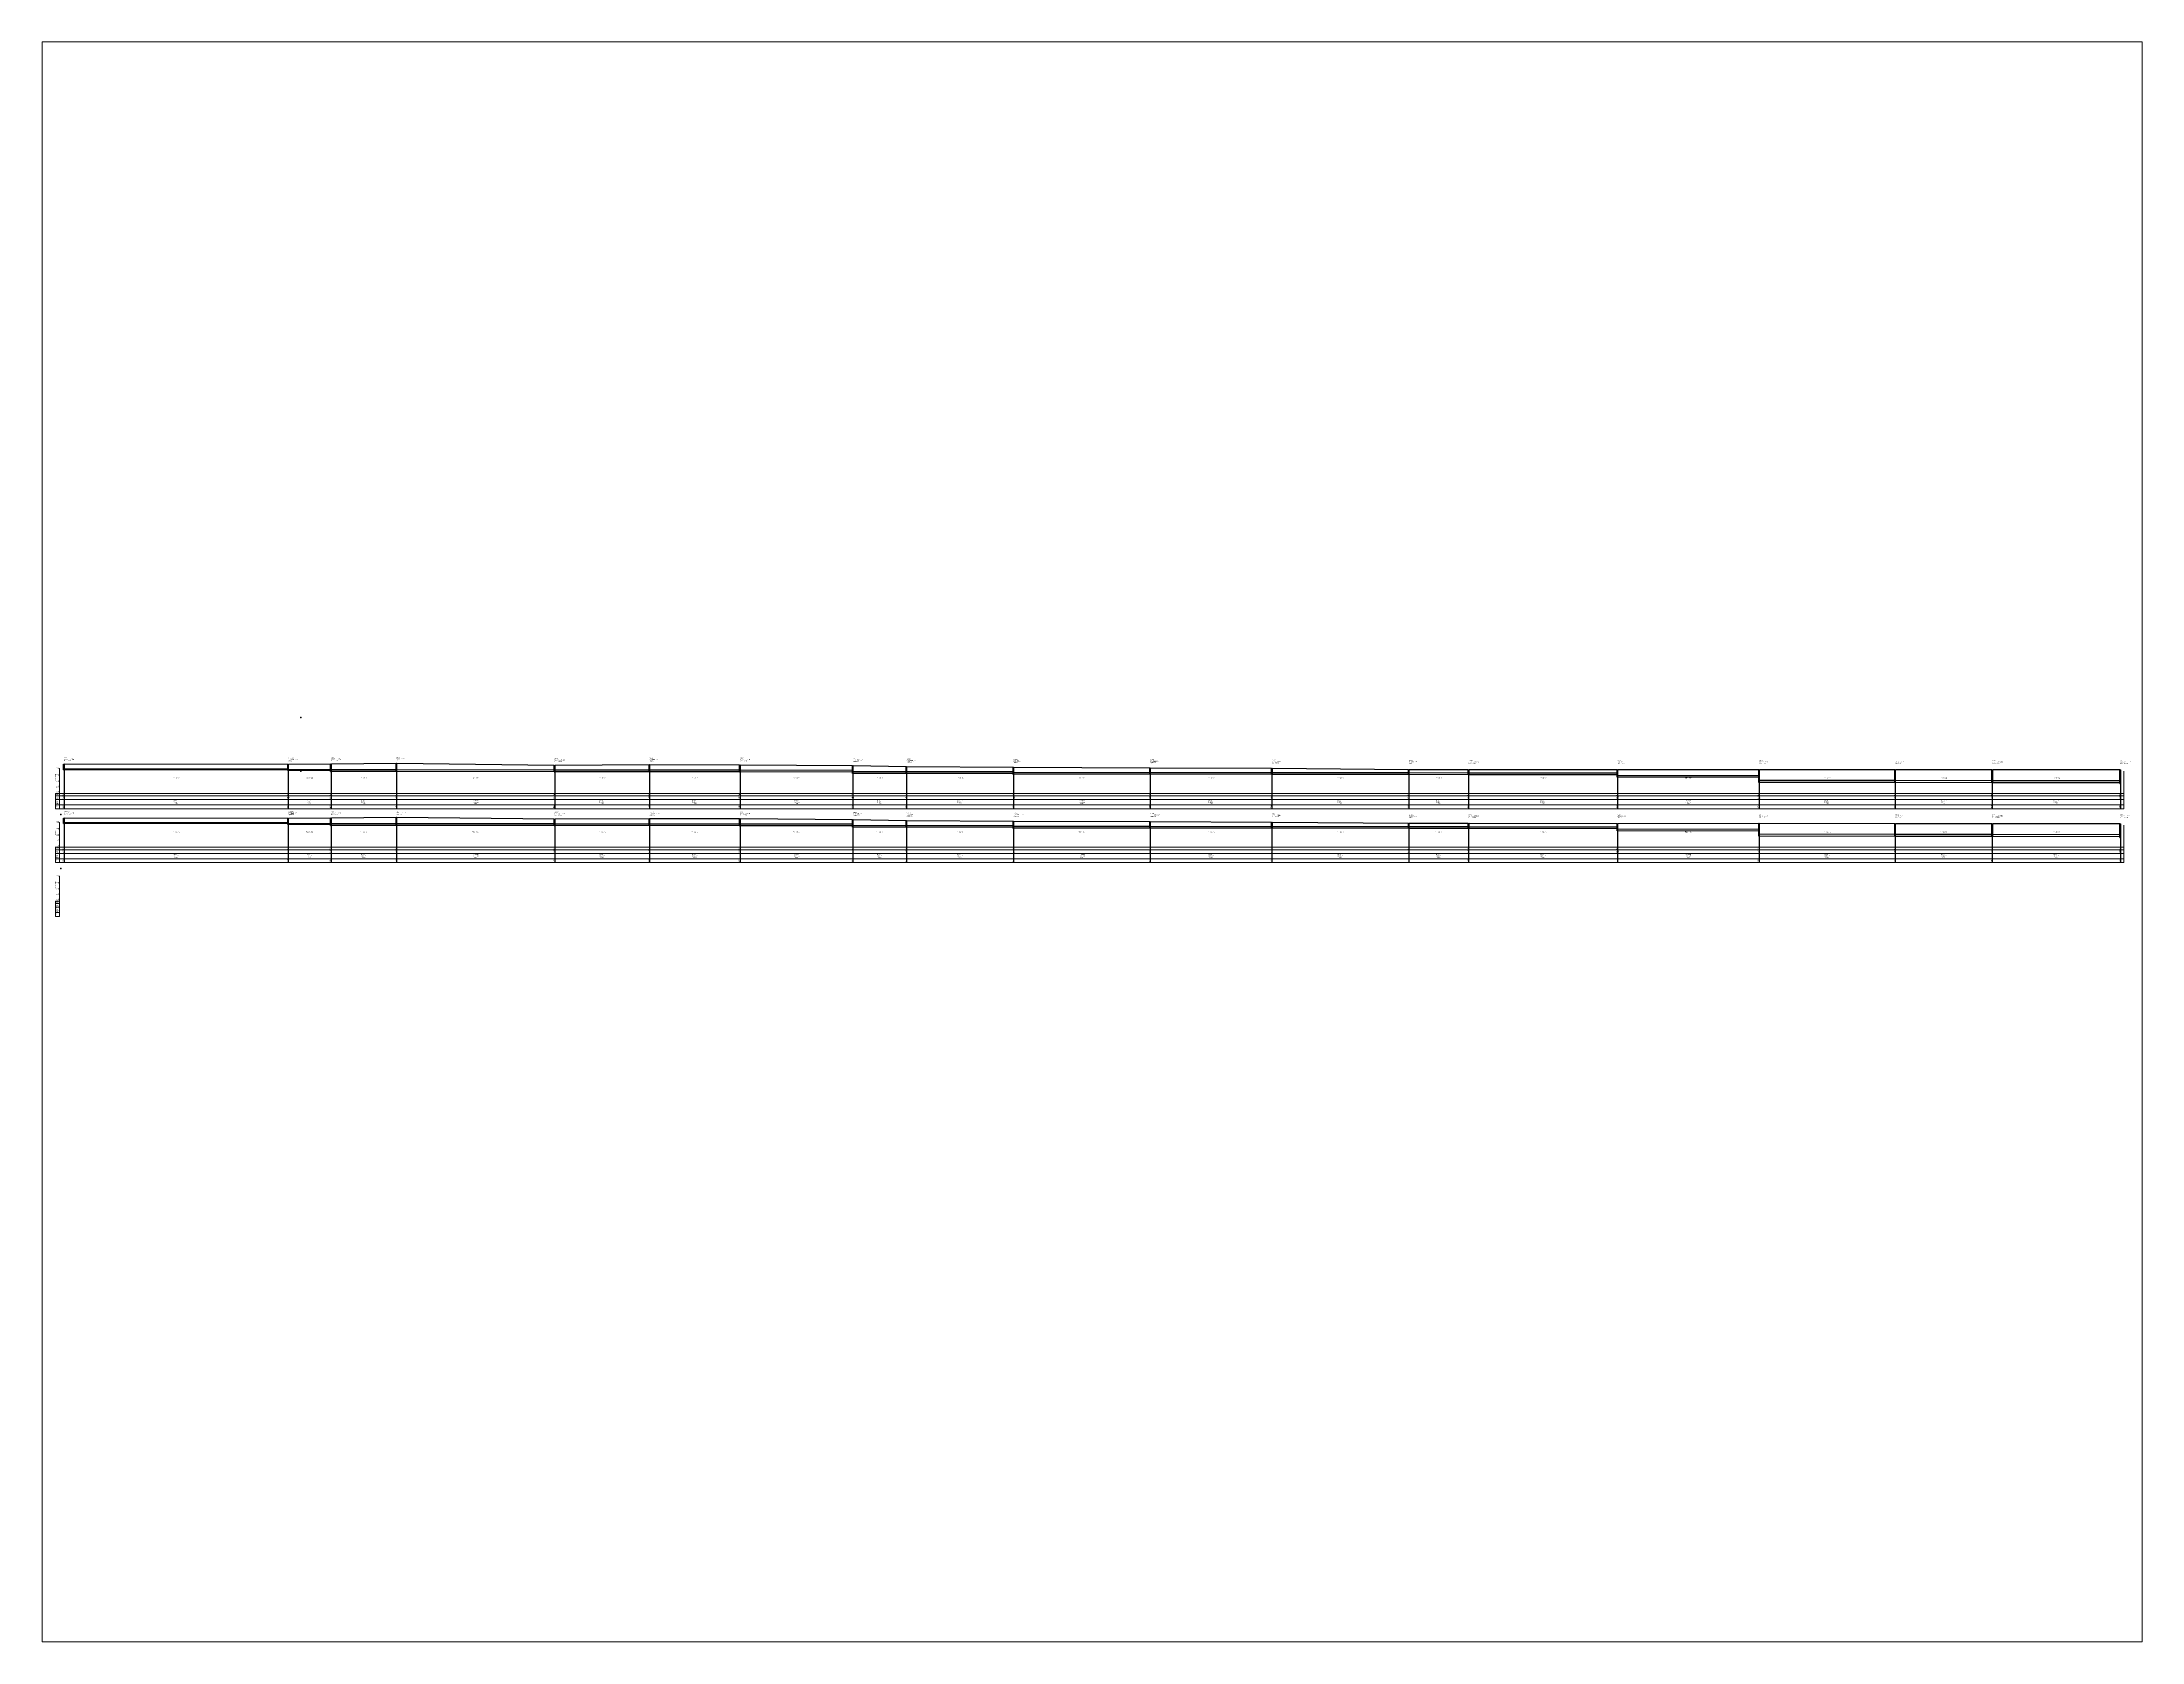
# Paper-space layout 'Layout1' of a CAD drawing. Header units: inches. Extents: x 1.05 to 9.45, y 0.8 to 7.2.
# The model-space entities are those that its viewports show. They can reach past a viewport. Long polylines and large blocks are cut down to what shows.
import ezdxf

# ---------------------------------------------------------------- set-up
doc = ezdxf.new("R2010")
doc.units = ezdxf.units.IN
doc.header["$MEASUREMENT"] = 0
doc.linetypes.add('CENTER', pattern=[2, 1.25, -0.25, 0.25, -0.25])
for name, color, linetype in [('ANNOTATION', 7, 'Continuous'), ('GROUND_ELEVATION', 7, 'Continuous'), ('lines', 7, 'Continuous'), ('PDF_Text', 7, 'Continuous'), ('Profile Manhole', 7, 'Continuous')]:
    doc.layers.add(name, color=color, linetype=linetype)
doc.layers.add('PDF_PDF2_Geometry', color=253, linetype='Continuous', lineweight=9, true_color=0xababab)
doc.layers.add('SM_PP_GRIDTEXT', color=7, linetype='Continuous', lineweight=5)
doc.styles.add('ALL', font='swissc.ttf')

# ---------------------------------------------------------------- blocks, each defined once
blk = doc.blocks.new('Selection')
for p, q in [((332.4, 9.3), (0.6, 9.6)), ((332.4, 8.1), (0.6, 8.4)), ((396.1, 8), (333.6, 8.2)), ((396.1, 6.8), (333.6, 7)), ((493.2, 8), (397.3, 8.1)), ((493.2, 5.6), (397.3, 5.7)), ((728.3, 7.8), (494.4, 8)), ((728.3, 5.4), (494.4, 5.6)), ((869.2, 7.7), (729.5, 7.8)), ((869.2, 5.3), (729.5, 5.4)), ((1003.7, 7.5), (870.4, 7.7)), ((1003.7, 5.1), (870.4, 5.3)), ((1171.4, 7.3), (1004.9, 7.5)), ((1171.4, 4.9), (1004.9, 5.1)), ((1251.1, 5.2), (1172.6, 5.3)), ((1251.1, 2.8), (1172.6, 2.9)), ((1410, 5), (1252.3, 5.2)), ((1410, 2.6), (1252.3, 2.8)), ((1613.1, 3.9), (1411.2, 4.1)), ((1613.1, 1.5), (1411.2, 1.7)), ((1794, 3.7), (1614.3, 3.9)), ((1794, 1.3), (1614.3, 1.5)), ((1997.3, 3.5), (1795.2, 3.7)), ((1997.3, 1.1), (1795.2, 1.3)), ((2086.2, 3.4), (1998.5, 3.5)), ((2086.2, 1), (1998.5, 1.1)), ((2307.3, 3.2), (2087.4, 3.4)), ((2307.3, 0.8), (2087.4, 1)), ((2517.7, -0.5), (2308.5, -0.2)), ((2517.7, -2.9), (2308.5, -2.6)), ((2719.8, -7.8), (2518.9, -7.6)), ((2719.8, -10.8), (2518.9, -10.6)), ((2864.2, -8), (2721, -7.8)), ((2864.2, -11), (2721, -10.8)), ((3054.5, -8.2), (2865.4, -8)), ((3054.5, -11.2), (2865.4, -11))]:
    blk.add_line(p, q)
for p in [(351.6, 86.1), (-4.8, -58.2)]:
    blk.add_point(p)
at = {"layer": 'GROUND_ELEVATION', "color": 3}
for p, q in [((332.4, 15.9), (0.6, 16.6)), ((396.1, 16.5), (333.6, 15.9)), ((493.2, 17.4), (397.3, 16.5)), ((728.3, 14.7), (494.4, 17.4)), ((869.2, 15.4), (729.5, 14.7)), ((1003.7, 15.2), (870.4, 15.4)), ((1171.4, 14), (1004.9, 15.2)), ((1251.1, 12.5), (1172.6, 14)), ((1410, 11.6), (1252.3, 12.5)), ((1613.1, 10.7), (1411.2, 11.6)), ((1794, 10), (1614.3, 10.7)), ((1997.3, 8.4), (1795.2, 10)), ((2086.2, 8.3), (1998.5, 8.4)), ((2307.3, 8.2), (2087.4, 8.3)), ((2517.7, 8.4), (2308.5, 8.2)), ((2719.8, 8), (2518.9, 8.4)), ((2864.2, 8.1), (2721, 8)), ((3054.5, 8), (2865.4, 8.1))]:
    blk.add_line(p, q, dxfattribs=at)
at = {"layer": 'lines', "color": 8, "linetype": 'CENTER'}
for p, q in [((0, 16.6), (0, -49.6)), ((333, 15.9), (333, -49.6)), ((396.7, 16.5), (396.7, -49.6)), ((493.8, 17.4), (493.8, -49.6)), ((728.9, 14.7), (728.9, -49.6)), ((869.8, 15.4), (869.8, -49.6)), ((1004.3, 15.2), (1004.3, -49.6)), ((1172, 14), (1172, -49.6)), ((1251.7, 12.5), (1251.7, -49.6)), ((1410.6, 11.6), (1410.6, -49.6)), ((1613.7, 10.7), (1613.7, -49.6)), ((1794.6, 10), (1794.6, -49.6)), ((1997.9, 8.4), (1997.9, -49.6)), ((2086.8, 8.3), (2086.8, -49.6)), ((2307.9, 8.2), (2307.9, -49.6)), ((2518.3, 8.4), (2518.3, -49.6)), ((2720.4, 8), (2720.4, -49.6)), ((2864.8, 8.1), (2864.8, -49.6)), ((3055.1, 8), (3055.1, -49.6))]:
    blk.add_line(p, q, dxfattribs=at)
at = {"layer": 'PDF_PDF2_Geometry'}
for p, q in [((-6.6, -9), (-6.6, 10)), ((-6.6, -89), (-6.6, -70))]:
    blk.add_line(p, q, dxfattribs=at)
at = {"layer": 'Profile Manhole'}
for p, q in [((-0.6, 8.4), (-0.6, 16.6)), ((-0.6, 16.6), (0.6, 16.6)), ((-0.6, 8.4), (0.6, 8.4)), ((0.6, 8.4), (0.6, 16.6)), ((332.4, 7), (332.4, 15.9)), ((332.4, 15.9), (333.6, 15.9)), ((332.4, 7), (333.6, 7)), ((333.6, 7), (333.6, 15.9)), ((396.1, 5.7), (396.1, 16.5)), ((396.1, 16.5), (397.3, 16.5)), ((396.1, 5.7), (397.3, 5.7)), ((397.3, 5.7), (397.3, 16.5)), ((493.2, 5.6), (493.2, 17.4)), ((493.2, 17.4), (494.4, 17.4)), ((493.2, 5.6), (494.4, 5.6)), ((494.4, 5.6), (494.4, 17.4)), ((728.3, 5.4), (728.3, 14.7)), ((728.3, 14.7), (729.5, 14.7)), ((728.3, 5.4), (729.5, 5.4)), ((729.5, 5.4), (729.5, 14.7)), ((869.2, 5.3), (869.2, 15.4)), ((869.2, 15.4), (870.4, 15.4)), ((869.2, 5.3), (870.4, 5.3)), ((870.4, 5.3), (870.4, 15.4)), ((1003.7, 5.1), (1003.7, 15.2)), ((1003.7, 15.2), (1004.9, 15.2)), ((1003.7, 5.1), (1004.9, 5.1)), ((1004.9, 5.1), (1004.9, 15.2)), ((1171.4, 2.9), (1171.4, 14)), ((1171.4, 14), (1172.6, 14)), ((1171.4, 2.9), (1172.6, 2.9)), ((1172.6, 2.9), (1172.6, 14)), ((1251.1, 2.8), (1251.1, 12.5)), ((1251.1, 12.5), (1252.3, 12.5)), ((1251.1, 2.8), (1252.3, 2.8)), ((1252.3, 2.8), (1252.3, 12.5)), ((1410, 1.2), (1410, 11.6)), ((1410, 11.6), (1411.2, 11.6)), ((1410, 1.2), (1411.2, 1.2)), ((1411.2, 1.2), (1411.2, 11.6)), ((1613.1, 1.5), (1613.1, 10.7)), ((1613.1, 10.7), (1614.3, 10.7)), ((1613.1, 1.5), (1614.3, 1.5)), ((1614.3, 1.5), (1614.3, 10.7)), ((1794, 1.3), (1794, 10)), ((1794, 10), (1795.2, 10)), ((1794, 1.3), (1795.2, 1.3)), ((1795.2, 1.3), (1795.2, 10)), ((1997.3, 1.1), (1997.3, 8.4)), ((1997.3, 8.4), (1998.5, 8.4)), ((1997.3, 1.1), (1998.5, 1.1)), ((1998.5, 1.1), (1998.5, 8.4)), ((2086.2, 1), (2086.2, 8.3)), ((2086.2, 8.3), (2087.4, 8.3)), ((2086.2, 1), (2087.4, 1)), ((2087.4, 1), (2087.4, 8.3)), ((2307.3, -2.6), (2307.3, 8.2)), ((2307.3, 8.2), (2308.5, 8.2)), ((2308.5, -2.6), (2308.5, 8.2)), ((2517.7, -10.6), (2517.7, 8.4)), ((2517.7, 8.4), (2518.9, 8.4)), ((2518.9, -10.6), (2518.9, 8.4)), ((2719.8, -10.8), (2719.8, 8)), ((2719.8, 8), (2721, 8)), ((2721, -10.8), (2721, 8)), ((2864.2, -11), (2864.2, 8.1)), ((2864.2, 8.1), (2865.4, 8.1)), ((2865.4, -11), (2865.4, 8.1)), ((3054.5, -12.2), (3054.5, 8)), ((3054.5, 8), (3055.7, 8)), ((3055.7, -12.2), (3055.7, 8)), ((2307.3, -2.6), (2308.5, -2.6)), ((2517.7, -10.6), (2518.9, -10.6)), ((2719.8, -10.8), (2721, -10.8)), ((2864.2, -11), (2865.4, -11)), ((3054.5, -12.2), (3055.7, -12.2))]:
    blk.add_line(p, q, dxfattribs=at)
at = {"layer": 'SM_PP_GRIDTEXT'}
for p, q in [((-6.6, 10), (-8, 10)), ((-6.6, 0), (-8, 0)), ((-6.6, 8), (-7.1, 8)), ((-6.6, 6), (-7.1, 6)), ((-6.6, 4), (-7.1, 4)), ((-6.6, 2), (-7.1, 2)), ((-6.6, -49.6), (-6.6, 10)), ((3060.1, -49.6), (3060.1, 6)), ((-12.9, -26.8), (-12.9, -49.6)), ((-6.6, -26.8), (-12.9, -26.8)), ((-12.9, -30.5), (-6.6, -30.5)), ((-6.6, -8), (-7.9, -8)), ((-6.6, -16), (-7.9, -16)), ((-6.6, -24), (-7.9, -24)), ((-6.6, -2), (-7.1, -2)), ((-6.6, -4), (-7.1, -4)), ((-6.6, -6), (-7.1, -6)), ((-6.6, -10), (-7.1, -10)), ((-6.6, -12), (-7.1, -12)), ((-6.6, -14), (-7.1, -14)), ((-6.6, -18), (-7.1, -18)), ((-6.6, -20), (-7.1, -20)), ((-6.6, -22), (-7.1, -22)), ((-6.6, -26.8), (3060.1, -26.8)), ((-6.6, -30.5), (3060.1, -30.5)), ((-6.6, -35.9), (-12.9, -35.9)), ((-12.9, -49.6), (-6.6, -49.6)), ((-6.6, -35.9), (3060.1, -35.9)), ((-6.6, -43.8), (3060.1, -43.8)), ((-6.6, -49.6), (3060.1, -49.6)), ((-6.6, -70), (-8, -70)), ((-6.6, -80), (-8, -80)), ((-6.6, -88), (-7.9, -88)), ((-6.6, -72), (-7.1, -72)), ((-6.6, -74), (-7.1, -74)), ((-6.6, -76), (-7.1, -76)), ((-6.6, -78), (-7.1, -78)), ((-6.6, -82), (-7.1, -82)), ((-6.6, -84), (-7.1, -84)), ((-6.6, -86), (-7.1, -86)), ((-6.6, -90), (-7.1, -90)), ((-6.6, -92), (-7.1, -92)), ((-6.6, -129.6), (-6.6, -70)), ((-12.9, -106.8), (-12.9, -129.6)), ((-6.6, -106.8), (-12.9, -106.8)), ((-12.9, -110.5), (-6.6, -110.5)), ((-6.6, -115.9), (-12.9, -115.9)), ((-6.6, -96), (-7.9, -96)), ((-6.6, -104), (-7.9, -104)), ((-6.6, -94), (-7.1, -94)), ((-6.6, -98), (-7.1, -98)), ((-6.6, -100), (-7.1, -100)), ((-6.6, -102), (-7.1, -102)), ((-12.9, -129.6), (-6.6, -129.6))]:
    blk.add_line(p, q, dxfattribs=at)
for points in [[(-12.9, -43.8), (-6.6, -43.8)], [(-12.9, -123.8), (-6.6, -123.8)]]:
    blk.add_lwpolyline(points, dxfattribs=at)
at = {"layer": 'ANNOTATION', "color": 7, "char_height": 1.26, "style": 'ALL'}
for s, insert, attachment_point in [('A13-16-03\\PGL:8.28m/IL:4.19m\\PDepth:4.09 m', (0, 26.8), 1), ('A13-16-02\\PGL:7.96m/IL:3.52m\\PDepth:4.44 m', (333, 26.5), 1), ('A13-16\\PGL:8.25m/IL:2.87m\\PDepth:5.38 m', (396.7, 26.7), 1), ('A13-15\\PGL:8.7m/IL:2.82m\\PDepth:5.88 m', (493.8, 27.2), 1), ('A13-14\\PGL:7.34m/IL:2.71m\\PDepth:4.63 m', (728.9, 25.8), 1), ('A13-13\\PGL:7.69m/IL:2.64m\\PDepth:5.05 m', (869.8, 26.2), 1), ('A13-12\\PGL:7.62m/IL:2.57m\\PDepth:5.05 m', (1004.3, 26.1), 1), ('A13-11\\PGL:7.01m/IL:1.46m\\PDepth:5.55 m', (1172, 25.5), 1), ('A13-10\\PGL:6.23m/IL:1.41m\\PDepth:4.82 m', (1251.7, 24.7), 1), ('A13-09\\PGL:5.78m/IL:0.59m\\PDepth:5.19 m', (1410.6, 24.3), 1), ('A13-08\\PGL:5.33m/IL:0.74m\\PDepth:4.59 m', (1613.7, 23.8), 1), ('A13-07\\PGL:5m/IL:0.65m\\PDepth:4.35 m', (1794.6, 23.5), 1), ('A13-06\\PGL:4.2m/IL:0.55m\\PDepth:3.65 m', (1997.9, 22.7), 1), ('A13-05\\PGL:4.15m/IL:0.51m\\PDepth:3.64 m', (2086.8, 22.6), 1), ('A13-04\\PGL:4.1m/IL:-1.32m\\PDepth:5.42 m', (2307.9, 22.6), 1), ('A13-03\\PGL:4.2m/IL:-5.31m\\PDepth:9.51 m', (2518.3, 22.7), 1), ('A13-02\\PGL:4m/IL:-5.41m\\PDepth:9.41 m', (2720.4, 22.5), 1), ('A13-01\\PGL:4.06m/IL:-5.48m\\PDepth:9.54 m', (2864.8, 22.6), 1), ('A13\\PGL:3.99m/IL:-6.09m\\PDepth:10.08 m', (3055.1, 22.5), 1), ('Pipe Jacking', (166.5, -3.3), 2), ('Pipe Jacking ', (364.9, -3.3), 2), ('Pipe Jacking ', (445.3, -3.3), 2), ('Pipe Jacking ', (611.4, -3.3), 2), ('Pipe Jacking ', (799.4, -3.3), 2), ('Pipe Jacking ', (937.1, -3.3), 2), ('Pipe Jacking ', (1088.2, -3.3), 2), ('Pipe Jacking ', (1211.9, -3.3), 2), ('Pipe Jacking ', (1331.2, -3.3), 2), ('Pipe Jacking ', (1512.2, -3.3), 2), ('Pipe Jacking ', (1704.2, -3.3), 2), ('Pipe Jacking ', (1896.3, -3.3), 2), ('Pipe Jacking ', (2042.4, -3.3), 2), ('Pipe Jacking ', (2197.4, -3.3), 2), ('Pipe Jacking ', (2413.1, -3.3), 2), ('Pipe Jacking ', (2619.4, -3.3), 2), ('Pipe Jacking ', (2792.6, -3.3), 2), ('Pipe Jacking ', (2960, -3.3), 2), ('Ø600mm\\PL=333 m\\P1:300', (166.5, -37.1), 2), ('Ø600mm\\PL=63.7 m\\P1:300', (364.9, -37.1), 2), ('Ø1200mm\\PL=97.1 m\\P1:300', (445.3, -37.1), 2), ('Ø1200mm\\PL=235.1 m\\P1:300', (611.4, -37.1), 2), ('Ø1200mm\\PL=140.9 m\\P1:300', (799.4, -37.1), 2), ('Ø1200mm\\PL=134.5 m\\P1:300', (937.1, -37.1), 2), ('Ø1200mm\\PL=167.7 m\\P1:300', (1088.2, -37.1), 2), ('Ø1200mm\\PL=79.7 m\\P1:300', (1211.9, -37.1), 2), ('Ø1200mm\\PL=158.9 m\\P1:300', (1331.2, -37.1), 2), ('Ø1200mm\\PL=203.1 m\\P1:300', (1512.2, -37.1), 2), ('Ø1200mm\\PL=180.9 m\\P1:300', (1704.2, -37.1), 2), ('Ø1200mm\\PL=203.3 m\\P1:300', (1896.3, -37.1), 2), ('Ø1200mm\\PL=88.9 m\\P1:300', (2042.4, -37.1), 2), ('Ø1200mm\\PL=221.1 m\\P1:300', (2197.4, -37.1), 2), ('Ø1200mm\\PL=210.4 m\\P1:300', (2413.1, -37.1), 2), ('Ø1500mm\\PL=202.1 m\\P1:300', (2619.4, -37.1), 2), ('Ø1500mm\\PL=144.4 m\\P1:300', (2792.6, -37.1), 2), ('Ø1500mm\\PL=190.3 m\\P1:300', (2960, -37.1), 2)]:
    blk.add_mtext(s, dxfattribs=dict(at, insert=insert, attachment_point=attachment_point))
at = {"layer": 'PDF_Text', "color": 7, "style": 'ALL'}
for s, p in [('8.28', (-0.6, -30.1)), ('7.96', (332.4, -30.1)), ('8.25', (396.1, -30.1)), ('8.7', (493.2, -30.1)), ('7.34', (728.3, -30.1)), ('7.69', (869.2, -30.1)), ('7.62', (1003.7, -30.1)), ('7.01', (1171.4, -30.1)), ('6.23', (1251.1, -30.1)), ('5.78', (1410, -30.1)), ('5.33', (1613.1, -30.1)), ('5', (1794, -30.1)), ('4.2', (1997.3, -30.1)), ('4.15', (2086.2, -30.1)), ('4.1', (2307.3, -30.1)), ('4.2', (2517.7, -30.1)), ('4', (2719.8, -30.1)), ('4.06', (2864.2, -30.1)), ('3.99', (3054.5, -30.1)), ('4.19', (-0.6, -35)), ('254.8', (-0.6, -48.5)), ('4.06', (332.4, -35)), ('587.8', (332.4, -48.5)), ('3.52', (334.6, -35)), ('3.41', (396.1, -35)), ('651.5', (396.1, -48.5)), ('2.87', (398.3, -35)), ('2.82', (493.2, -35)), ('748.6', (493.2, -48.5)), ('2.71', (728.3, -35)), ('983.7', (728.3, -48.5)), ('2.64', (869.2, -35)), ('1124.6', (869.2, -48.5)), ('2.57', (1003.7, -35)), ('1259.1', (1003.7, -48.5)), ('2.46', (1171.4, -35)), ('1426.8', (1171.4, -48.5)), ('1.46', (1173.6, -35)), ('1.41', (1251.1, -35)), ('1506.5', (1251.1, -48.5)), ('1.3', (1410, -35)), ('1665.4', (1410, -48.5)), ('0.59', (1412.2, -35)), ('0.74', (1613.1, -35)), ('1868.5', (1613.1, -48.5)), ('0.65', (1794, -35)), ('2049.4', (1794, -48.5)), ('0.55', (1997.3, -35)), ('2252.7', (1997.3, -48.5)), ('0.51', (2086.2, -35)), ('2341.6', (2086.2, -48.5)), ('0.4', (2307.3, -35)), ('2562.7', (2307.3, -48.5)), ('-1.32', (2309.5, -35)), ('-1.43', (2517.7, -35)), ('2773.1', (2517.7, -48.5)), ('-5.31', (2519.9, -35)), ('-5.41', (2719.8, -35)), ('2975.2', (2719.8, -48.5)), ('-5.48', (2864.2, -35)), ('3119.6', (2864.2, -48.5)), ('-5.58', (3054.5, -35)), ('3309.9', (3054.5, -48.5)), ('-6.09', (3056.7, -35))]:
    blk.add_text(s, height=1.26, rotation=90, dxfattribs=at).set_placement(p)
at = {"layer": 'PDF_Text', "char_height": 1.26, "attachment_point": 7, "rotation": 90, "style": 'ALL'}
for insert in [(-11.8, -8.1), (-11.8, -88.1)]:
    blk.add_mtext('Elevation (m)', dxfattribs=dict(at, insert=insert))
at = {"layer": 'PDF_Text', "char_height": 1.26, "attachment_point": 7, "style": 'ALL'}
for s, insert in [('5.00', (-10.9, 10.3)), ('0.00', (-10.9, 0.3)), ('-10.00', (-12.6, -17.7)), ('-15.00', (-12.6, -25.7)), ('GL(m)', (-12.3, -28.9)), ('-5.00', (-11.5, -9.6)), ('IL(m)', (-12.5, -34.7)), ('CH(m)', (-12.3, -46.9)), ('-5.00', (-11.5, -89.6)), ('5.00', (-10.9, -69.7)), ('0.00', (-10.9, -79.7)), ('-10.00', (-12.6, -97.7)), ('-15.00', (-12.6, -105.7)), ('IL(m)', (-12.5, -114.7)), ('GL(m)', (-12.3, -108.9)), ('CH(m)', (-12.3, -126.9))]:
    blk.add_mtext(s, dxfattribs=dict(at, insert=insert))
at = {"layer": 'PDF_Text', "char_height": 1.26, "width": 12.567, "attachment_point": 7, "style": 'ALL'}
for insert in [(-12.5, -42.5), (-12.5, -122.5)]:
    blk.add_mtext('D(mm)\\P\\pxt2;L(m)\\P\\ptz;Slope', dxfattribs=dict(at, insert=insert))

msp = doc.modelspace()

# ---------------------------------------------------------------- linework, layer by layer
for p, q in [((332.4, 9.3), (0.6, 9.6)), ((332.4, 8.1), (0.6, 8.4)), ((396.1, 8), (333.6, 8.2)), ((396.1, 6.8), (333.6, 7)), ((493.2, 8), (397.3, 8.1)), ((493.2, 5.6), (397.3, 5.7)), ((728.3, 7.8), (494.4, 8)), ((728.3, 5.4), (494.4, 5.6)), ((869.2, 7.7), (729.5, 7.8)), ((869.2, 5.3), (729.5, 5.4)), ((1003.7, 7.5), (870.4, 7.7)), ((1003.7, 5.1), (870.4, 5.3)), ((1171.4, 7.3), (1004.9, 7.5)), ((1171.4, 4.9), (1004.9, 5.1)), ((1251.1, 5.2), (1172.6, 5.3)), ((1251.1, 2.8), (1172.6, 2.9)), ((1410, 5), (1252.3, 5.2)), ((1410, 2.6), (1252.3, 2.8)), ((1613.1, 3.9), (1411.2, 4.1)), ((1613.1, 1.5), (1411.2, 1.7)), ((1794, 3.7), (1614.3, 3.9)), ((1794, 1.3), (1614.3, 1.5)), ((1997.3, 3.5), (1795.2, 3.7)), ((1997.3, 1.1), (1795.2, 1.3)), ((2086.2, 3.4), (1998.5, 3.5)), ((2086.2, 1), (1998.5, 1.1)), ((2307.3, 3.2), (2087.4, 3.4)), ((2307.3, 0.8), (2087.4, 1)), ((2517.7, -0.5), (2308.5, -0.2)), ((2517.7, -2.9), (2308.5, -2.6)), ((2719.8, -7.8), (2518.9, -7.6)), ((2719.8, -10.8), (2518.9, -10.6)), ((2864.2, -8), (2721, -7.8)), ((2864.2, -11), (2721, -10.8)), ((3054.5, -8.2), (2865.4, -8)), ((3054.5, -11.2), (2865.4, -11))]:
    msp.add_line(p, q)
for p in [(351.6, 86.1), (-4.8, -58.2)]:
    msp.add_point(p)
at = {"layer": 'GROUND_ELEVATION', "color": 3}
for p, q in [((332.4, 15.9), (0.6, 16.6)), ((396.1, 16.5), (333.6, 15.9)), ((493.2, 17.4), (397.3, 16.5)), ((728.3, 14.7), (494.4, 17.4)), ((869.2, 15.4), (729.5, 14.7)), ((1003.7, 15.2), (870.4, 15.4)), ((1171.4, 14), (1004.9, 15.2)), ((1251.1, 12.5), (1172.6, 14)), ((1410, 11.6), (1252.3, 12.5)), ((1613.1, 10.7), (1411.2, 11.6)), ((1794, 10), (1614.3, 10.7)), ((1997.3, 8.4), (1795.2, 10)), ((2086.2, 8.3), (1998.5, 8.4)), ((2307.3, 8.2), (2087.4, 8.3)), ((2517.7, 8.4), (2308.5, 8.2)), ((2719.8, 8), (2518.9, 8.4)), ((2864.2, 8.1), (2721, 8)), ((3054.5, 8), (2865.4, 8.1))]:
    msp.add_line(p, q, dxfattribs=at)
at = {"layer": 'lines', "color": 8, "linetype": 'CENTER'}
for p, q in [((0, 16.6), (0, -49.6)), ((333, 15.9), (333, -49.6)), ((396.7, 16.5), (396.7, -49.6)), ((493.8, 17.4), (493.8, -49.6)), ((728.9, 14.7), (728.9, -49.6)), ((869.8, 15.4), (869.8, -49.6)), ((1004.3, 15.2), (1004.3, -49.6)), ((1172, 14), (1172, -49.6)), ((1251.7, 12.5), (1251.7, -49.6)), ((1410.6, 11.6), (1410.6, -49.6)), ((1613.7, 10.7), (1613.7, -49.6)), ((1794.6, 10), (1794.6, -49.6)), ((1997.9, 8.4), (1997.9, -49.6)), ((2086.8, 8.3), (2086.8, -49.6)), ((2307.9, 8.2), (2307.9, -49.6)), ((2518.3, 8.4), (2518.3, -49.6)), ((2720.4, 8), (2720.4, -49.6)), ((2864.8, 8.1), (2864.8, -49.6)), ((3055.1, 8), (3055.1, -49.6))]:
    msp.add_line(p, q, dxfattribs=at)
at = {"layer": 'PDF_PDF2_Geometry'}
for p, q in [((-6.6, -9), (-6.6, 10)), ((-6.6, -89), (-6.6, -70))]:
    msp.add_line(p, q, dxfattribs=at)
at = {"layer": 'Profile Manhole'}
for p, q in [((-0.6, 8.4), (-0.6, 16.6)), ((-0.6, 16.6), (0.6, 16.6)), ((-0.6, 8.4), (0.6, 8.4)), ((0.6, 8.4), (0.6, 16.6)), ((332.4, 7), (332.4, 15.9)), ((332.4, 15.9), (333.6, 15.9)), ((332.4, 7), (333.6, 7)), ((333.6, 7), (333.6, 15.9)), ((396.1, 5.7), (396.1, 16.5)), ((396.1, 16.5), (397.3, 16.5)), ((396.1, 5.7), (397.3, 5.7)), ((397.3, 5.7), (397.3, 16.5)), ((493.2, 5.6), (493.2, 17.4)), ((493.2, 17.4), (494.4, 17.4)), ((493.2, 5.6), (494.4, 5.6)), ((494.4, 5.6), (494.4, 17.4)), ((728.3, 5.4), (728.3, 14.7)), ((728.3, 14.7), (729.5, 14.7)), ((728.3, 5.4), (729.5, 5.4)), ((729.5, 5.4), (729.5, 14.7)), ((869.2, 5.3), (869.2, 15.4)), ((869.2, 15.4), (870.4, 15.4)), ((869.2, 5.3), (870.4, 5.3)), ((870.4, 5.3), (870.4, 15.4)), ((1003.7, 5.1), (1003.7, 15.2)), ((1003.7, 15.2), (1004.9, 15.2)), ((1003.7, 5.1), (1004.9, 5.1)), ((1004.9, 5.1), (1004.9, 15.2)), ((1171.4, 2.9), (1171.4, 14)), ((1171.4, 14), (1172.6, 14)), ((1171.4, 2.9), (1172.6, 2.9)), ((1172.6, 2.9), (1172.6, 14)), ((1251.1, 2.8), (1251.1, 12.5)), ((1251.1, 12.5), (1252.3, 12.5)), ((1251.1, 2.8), (1252.3, 2.8)), ((1252.3, 2.8), (1252.3, 12.5)), ((1410, 1.2), (1410, 11.6)), ((1410, 11.6), (1411.2, 11.6)), ((1410, 1.2), (1411.2, 1.2)), ((1411.2, 1.2), (1411.2, 11.6)), ((1613.1, 1.5), (1613.1, 10.7)), ((1613.1, 10.7), (1614.3, 10.7)), ((1613.1, 1.5), (1614.3, 1.5)), ((1614.3, 1.5), (1614.3, 10.7)), ((1794, 1.3), (1794, 10)), ((1794, 10), (1795.2, 10)), ((1794, 1.3), (1795.2, 1.3)), ((1795.2, 1.3), (1795.2, 10)), ((1997.3, 1.1), (1997.3, 8.4)), ((1997.3, 8.4), (1998.5, 8.4)), ((1997.3, 1.1), (1998.5, 1.1)), ((1998.5, 1.1), (1998.5, 8.4)), ((2086.2, 1), (2086.2, 8.3)), ((2086.2, 8.3), (2087.4, 8.3)), ((2086.2, 1), (2087.4, 1)), ((2087.4, 1), (2087.4, 8.3)), ((2307.3, -2.6), (2307.3, 8.2)), ((2307.3, 8.2), (2308.5, 8.2)), ((2308.5, -2.6), (2308.5, 8.2)), ((2517.7, -10.6), (2517.7, 8.4)), ((2517.7, 8.4), (2518.9, 8.4)), ((2518.9, -10.6), (2518.9, 8.4)), ((2719.8, -10.8), (2719.8, 8)), ((2719.8, 8), (2721, 8)), ((2721, -10.8), (2721, 8)), ((2864.2, -11), (2864.2, 8.1)), ((2864.2, 8.1), (2865.4, 8.1)), ((2865.4, -11), (2865.4, 8.1)), ((3054.5, -12.2), (3054.5, 8)), ((3054.5, 8), (3055.7, 8)), ((3055.7, -12.2), (3055.7, 8)), ((2307.3, -2.6), (2308.5, -2.6)), ((2517.7, -10.6), (2518.9, -10.6)), ((2719.8, -10.8), (2721, -10.8)), ((2864.2, -11), (2865.4, -11)), ((3054.5, -12.2), (3055.7, -12.2))]:
    msp.add_line(p, q, dxfattribs=at)
at = {"layer": 'SM_PP_GRIDTEXT'}
for p, q in [((-6.6, 10), (-8, 10)), ((-6.6, 0), (-8, 0)), ((-6.6, 8), (-7.1, 8)), ((-6.6, 6), (-7.1, 6)), ((-6.6, 4), (-7.1, 4)), ((-6.6, 2), (-7.1, 2)), ((-6.6, -49.6), (-6.6, 10)), ((3060.1, -49.6), (3060.1, 6)), ((-12.9, -26.8), (-12.9, -49.6)), ((-6.6, -26.8), (-12.9, -26.8)), ((-12.9, -30.5), (-6.6, -30.5)), ((-6.6, -8), (-7.9, -8)), ((-6.6, -16), (-7.9, -16)), ((-6.6, -24), (-7.9, -24)), ((-6.6, -2), (-7.1, -2)), ((-6.6, -4), (-7.1, -4)), ((-6.6, -6), (-7.1, -6)), ((-6.6, -10), (-7.1, -10)), ((-6.6, -12), (-7.1, -12)), ((-6.6, -14), (-7.1, -14)), ((-6.6, -18), (-7.1, -18)), ((-6.6, -20), (-7.1, -20)), ((-6.6, -22), (-7.1, -22)), ((-6.6, -26.8), (3060.1, -26.8)), ((-6.6, -30.5), (3060.1, -30.5)), ((-6.6, -35.9), (-12.9, -35.9)), ((-12.9, -49.6), (-6.6, -49.6)), ((-6.6, -35.9), (3060.1, -35.9)), ((-6.6, -43.8), (3060.1, -43.8)), ((-6.6, -49.6), (3060.1, -49.6)), ((-6.6, -70), (-8, -70)), ((-6.6, -80), (-8, -80)), ((-6.6, -88), (-7.9, -88)), ((-6.6, -72), (-7.1, -72)), ((-6.6, -74), (-7.1, -74)), ((-6.6, -76), (-7.1, -76)), ((-6.6, -78), (-7.1, -78)), ((-6.6, -82), (-7.1, -82)), ((-6.6, -84), (-7.1, -84)), ((-6.6, -86), (-7.1, -86)), ((-6.6, -90), (-7.1, -90)), ((-6.6, -92), (-7.1, -92)), ((-6.6, -129.6), (-6.6, -70)), ((-12.9, -106.8), (-12.9, -129.6)), ((-6.6, -106.8), (-12.9, -106.8)), ((-12.9, -110.5), (-6.6, -110.5)), ((-6.6, -115.9), (-12.9, -115.9)), ((-6.6, -96), (-7.9, -96)), ((-6.6, -104), (-7.9, -104)), ((-6.6, -94), (-7.1, -94)), ((-6.6, -98), (-7.1, -98)), ((-6.6, -100), (-7.1, -100)), ((-6.6, -102), (-7.1, -102)), ((-12.9, -129.6), (-6.6, -129.6))]:
    msp.add_line(p, q, dxfattribs=at)
for points in [[(-12.9, -43.8), (-6.6, -43.8)], [(-12.9, -123.8), (-6.6, -123.8)]]:
    msp.add_lwpolyline(points, dxfattribs=at)

# ---------------------------------------------------------------- block references
msp.add_blockref('Selection', (0, 80))

# ---------------------------------------------------------------- texts
at = {"layer": 'ANNOTATION', "color": 7, "char_height": 1.26, "style": 'ALL'}
for s, insert, attachment_point in [('A13-16-03\\PGL:8.28m/IL:4.19m\\PDepth:4.09 m', (0, 26.8), 1), ('A13-16-02\\PGL:7.96m/IL:3.52m\\PDepth:4.44 m', (333, 26.5), 1), ('A13-16\\PGL:8.25m/IL:2.87m\\PDepth:5.38 m', (396.7, 26.7), 1), ('A13-15\\PGL:8.7m/IL:2.82m\\PDepth:5.88 m', (493.8, 27.2), 1), ('A13-14\\PGL:7.34m/IL:2.71m\\PDepth:4.63 m', (728.9, 25.8), 1), ('A13-13\\PGL:7.69m/IL:2.64m\\PDepth:5.05 m', (869.8, 26.2), 1), ('A13-12\\PGL:7.62m/IL:2.57m\\PDepth:5.05 m', (1004.3, 26.1), 1), ('A13-11\\PGL:7.01m/IL:1.46m\\PDepth:5.55 m', (1172, 25.5), 1), ('A13-10\\PGL:6.23m/IL:1.41m\\PDepth:4.82 m', (1251.7, 24.7), 1), ('A13-09\\PGL:5.78m/IL:0.59m\\PDepth:5.19 m', (1410.6, 24.3), 1), ('A13-08\\PGL:5.33m/IL:0.74m\\PDepth:4.59 m', (1613.7, 23.8), 1), ('A13-07\\PGL:5m/IL:0.65m\\PDepth:4.35 m', (1794.6, 23.5), 1), ('A13-06\\PGL:4.2m/IL:0.55m\\PDepth:3.65 m', (1997.9, 22.7), 1), ('A13-05\\PGL:4.15m/IL:0.51m\\PDepth:3.64 m', (2086.8, 22.6), 1), ('A13-04\\PGL:4.1m/IL:-1.32m\\PDepth:5.42 m', (2307.9, 22.6), 1), ('A13-03\\PGL:4.2m/IL:-5.31m\\PDepth:9.51 m', (2518.3, 22.7), 1), ('A13-02\\PGL:4m/IL:-5.41m\\PDepth:9.41 m', (2720.4, 22.5), 1), ('A13-01\\PGL:4.06m/IL:-5.48m\\PDepth:9.54 m', (2864.8, 22.6), 1), ('A13\\PGL:3.99m/IL:-6.09m\\PDepth:10.08 m', (3055.1, 22.5), 1), ('Pipe Jacking', (166.5, -3.3), 2), ('Pipe Jacking ', (364.9, -3.3), 2), ('Pipe Jacking ', (445.3, -3.3), 2), ('Pipe Jacking ', (611.4, -3.3), 2), ('Pipe Jacking ', (799.4, -3.3), 2), ('Pipe Jacking ', (937.1, -3.3), 2), ('Pipe Jacking ', (1088.2, -3.3), 2), ('Pipe Jacking ', (1211.9, -3.3), 2), ('Pipe Jacking ', (1331.2, -3.3), 2), ('Pipe Jacking ', (1512.2, -3.3), 2), ('Pipe Jacking ', (1704.2, -3.3), 2), ('Pipe Jacking ', (1896.3, -3.3), 2), ('Pipe Jacking ', (2042.4, -3.3), 2), ('Pipe Jacking ', (2197.4, -3.3), 2), ('Pipe Jacking ', (2413.1, -3.3), 2), ('Pipe Jacking ', (2619.4, -3.3), 2), ('Pipe Jacking ', (2792.6, -3.3), 2), ('Pipe Jacking ', (2960, -3.3), 2), ('Ø600mm\\PL=333 m\\P1:300', (166.5, -37.1), 2), ('Ø600mm\\PL=63.7 m\\P1:300', (364.9, -37.1), 2), ('Ø1200mm\\PL=97.1 m\\P1:300', (445.3, -37.1), 2), ('Ø1200mm\\PL=235.1 m\\P1:300', (611.4, -37.1), 2), ('Ø1200mm\\PL=140.9 m\\P1:300', (799.4, -37.1), 2), ('Ø1200mm\\PL=134.5 m\\P1:300', (937.1, -37.1), 2), ('Ø1200mm\\PL=167.7 m\\P1:300', (1088.2, -37.1), 2), ('Ø1200mm\\PL=79.7 m\\P1:300', (1211.9, -37.1), 2), ('Ø1200mm\\PL=158.9 m\\P1:300', (1331.2, -37.1), 2), ('Ø1200mm\\PL=203.1 m\\P1:300', (1512.2, -37.1), 2), ('Ø1200mm\\PL=180.9 m\\P1:300', (1704.2, -37.1), 2), ('Ø1200mm\\PL=203.3 m\\P1:300', (1896.3, -37.1), 2), ('Ø1200mm\\PL=88.9 m\\P1:300', (2042.4, -37.1), 2), ('Ø1200mm\\PL=221.1 m\\P1:300', (2197.4, -37.1), 2), ('Ø1200mm\\PL=210.4 m\\P1:300', (2413.1, -37.1), 2), ('Ø1500mm\\PL=202.1 m\\P1:300', (2619.4, -37.1), 2), ('Ø1500mm\\PL=144.4 m\\P1:300', (2792.6, -37.1), 2), ('Ø1500mm\\PL=190.3 m\\P1:300', (2960, -37.1), 2)]:
    msp.add_mtext(s, dxfattribs=dict(at, insert=insert, attachment_point=attachment_point))
at = {"layer": 'PDF_Text', "color": 7, "style": 'ALL'}
for s, p in [('8.28', (-0.6, -30.1)), ('7.96', (332.4, -30.1)), ('8.25', (396.1, -30.1)), ('8.7', (493.2, -30.1)), ('7.34', (728.3, -30.1)), ('7.69', (869.2, -30.1)), ('7.62', (1003.7, -30.1)), ('7.01', (1171.4, -30.1)), ('6.23', (1251.1, -30.1)), ('5.78', (1410, -30.1)), ('5.33', (1613.1, -30.1)), ('5', (1794, -30.1)), ('4.2', (1997.3, -30.1)), ('4.15', (2086.2, -30.1)), ('4.1', (2307.3, -30.1)), ('4.2', (2517.7, -30.1)), ('4', (2719.8, -30.1)), ('4.06', (2864.2, -30.1)), ('3.99', (3054.5, -30.1)), ('4.19', (-0.6, -35)), ('254.8', (-0.6, -48.5)), ('4.06', (332.4, -35)), ('587.8', (332.4, -48.5)), ('3.52', (334.6, -35)), ('3.41', (396.1, -35)), ('651.5', (396.1, -48.5)), ('2.87', (398.3, -35)), ('2.82', (493.2, -35)), ('748.6', (493.2, -48.5)), ('2.71', (728.3, -35)), ('983.7', (728.3, -48.5)), ('2.64', (869.2, -35)), ('1124.6', (869.2, -48.5)), ('2.57', (1003.7, -35)), ('1259.1', (1003.7, -48.5)), ('2.46', (1171.4, -35)), ('1426.8', (1171.4, -48.5)), ('1.46', (1173.6, -35)), ('1.41', (1251.1, -35)), ('1506.5', (1251.1, -48.5)), ('1.3', (1410, -35)), ('1665.4', (1410, -48.5)), ('0.59', (1412.2, -35)), ('0.74', (1613.1, -35)), ('1868.5', (1613.1, -48.5)), ('0.65', (1794, -35)), ('2049.4', (1794, -48.5)), ('0.55', (1997.3, -35)), ('2252.7', (1997.3, -48.5)), ('0.51', (2086.2, -35)), ('2341.6', (2086.2, -48.5)), ('0.4', (2307.3, -35)), ('2562.7', (2307.3, -48.5)), ('-1.32', (2309.5, -35)), ('-1.43', (2517.7, -35)), ('2773.1', (2517.7, -48.5)), ('-5.31', (2519.9, -35)), ('-5.41', (2719.8, -35)), ('2975.2', (2719.8, -48.5)), ('-5.48', (2864.2, -35)), ('3119.6', (2864.2, -48.5)), ('-5.58', (3054.5, -35)), ('3309.9', (3054.5, -48.5)), ('-6.09', (3056.7, -35))]:
    msp.add_text(s, height=1.26, rotation=90, dxfattribs=at).set_placement(p)
at = {"layer": 'PDF_Text', "char_height": 1.26, "attachment_point": 7, "rotation": 90, "style": 'ALL'}
for insert in [(-11.8, -8.1), (-11.8, -88.1)]:
    msp.add_mtext('Elevation (m)', dxfattribs=dict(at, insert=insert))
at = {"layer": 'PDF_Text', "char_height": 1.26, "attachment_point": 7, "style": 'ALL'}
for s, insert in [('5.00', (-10.9, 10.3)), ('0.00', (-10.9, 0.3)), ('-10.00', (-12.6, -17.7)), ('-15.00', (-12.6, -25.7)), ('GL(m)', (-12.3, -28.9)), ('-5.00', (-11.5, -9.6)), ('IL(m)', (-12.5, -34.7)), ('CH(m)', (-12.3, -46.9)), ('-5.00', (-11.5, -89.6)), ('5.00', (-10.9, -69.7)), ('0.00', (-10.9, -79.7)), ('-10.00', (-12.6, -97.7)), ('-15.00', (-12.6, -105.7)), ('IL(m)', (-12.5, -114.7)), ('GL(m)', (-12.3, -108.9)), ('CH(m)', (-12.3, -126.9))]:
    msp.add_mtext(s, dxfattribs=dict(at, insert=insert))
at = {"layer": 'PDF_Text', "char_height": 1.26, "width": 12.567, "attachment_point": 7, "style": 'ALL'}
for insert in [(-12.5, -42.5), (-12.5, -122.5)]:
    msp.add_mtext('D(mm)\\P\\pxt2;L(m)\\P\\ptz;Slope', dxfattribs=dict(at, insert=insert))

psp = doc.layouts.get("Layout1")

# ---------------------------------------------------------------- viewports
at = {"layer": '0'}
psp.add_viewport(center=(5.25, 4), size=(8.4, 6.4), view_center_point=(1527.214, -19.0327), view_height=2377.117132, dxfattribs=at)

doc.saveas('drawing.dxf')
